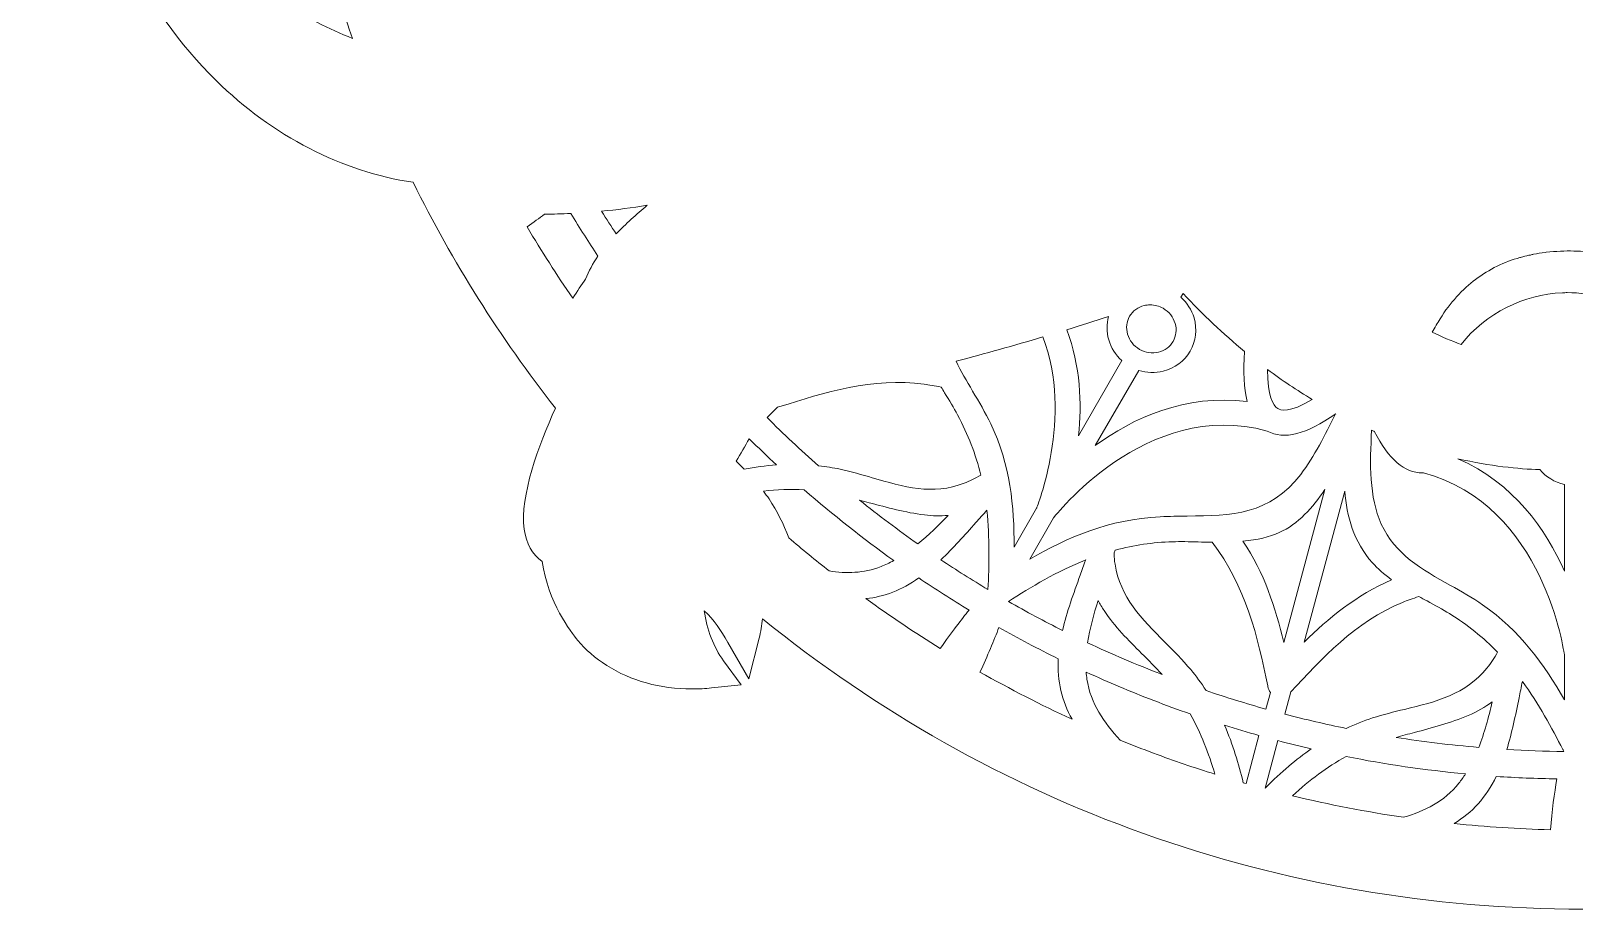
# Model space of a CAD drawing. Header units: millimetres. Extents: x 24 to 1458, y -318 to -24.
# Drawn here: x 1121.7 to 1289.9, y -318 to -222.3 of the extents above; entities that cross this region are included whole.
import ezdxf

# ---------------------------------------------------------------- set-up
doc = ezdxf.new("R2010")
doc.units = ezdxf.units.MM
doc.header["$MEASUREMENT"] = 0
doc.layers.add('Layer 1', color=7, linetype='Continuous')

msp = doc.modelspace()

# ---------------------------------------------------------------- linework, layer by layer
at = {"layer": 'Layer 1', "lineweight": 0}
for points, knots in [([(1450.06, -199.76), (1441.17, -211.04), (1433.61, -218.09), (1426.26, -221.92), (1425.91, -222.11), (1425.56, -222.28), (1425.19, -222.46), (1429.17, -210.97), (1431.65, -198.96), (1432.57, -186.73), (1435.46, -182.67), (1437.59, -178.06), (1438.89, -173.01), (1441.72, -162.01), (1440.25, -150.6), (1438.65, -141.89), (1438.65, -141.89), (1436.43, -129.85), (1436.43, -129.85), (1436.43, -129.85), (1434.96, -142), (1434.96, -142), (1434.18, -148.44), (1433.19, -153.93), (1431.95, -158.7), (1428.16, -126.94), (1414.15, -98.15), (1391.36, -75.36), (1386.45, -70.46), (1381.16, -65.88), (1375.62, -61.75), (1371.84, -54.53), (1366.21, -49.03), (1358.91, -45.38), (1350.46, -41.16), (1343.87, -39.79), (1331.86, -39.76), (1331.86, -39.76), (1331.77, -39.7), (1331.77, -39.7), (1331.77, -39.7), (1331.68, -39.66), (1331.68, -39.66), (1318.5, -35.72), (1304.76, -33.73), (1290.86, -33.73), (1277.04, -33.73), (1263.38, -35.71), (1250.25, -39.61), (1236.73, -39.43), (1229.9, -40.71), (1221.01, -45.1), (1212.74, -49.19), (1206.62, -55.64), (1202.85, -64.26), (1198.46, -67.73), (1194.25, -71.46), (1190.36, -75.36), (1178.25, -87.47), (1168.55, -101.4), (1161.52, -116.77), (1154.72, -131.63), (1150.59, -147.48), (1149.23, -163.89), (1147.17, -157.94), (1145.65, -150.56), (1144.58, -141.42), (1144.58, -141.42), (1143.15, -129.25), (1143.15, -129.25), (1143.15, -129.25), (1140.89, -141.29), (1140.89, -141.29), (1139.25, -149.99), (1137.73, -161.4), (1140.52, -172.41), (1142.16, -178.88), (1145.22, -184.76), (1149.37, -189.42), (1150.46, -200.93), (1152.94, -212.25), (1156.75, -223.1), (1155.46, -222.6), (1154.19, -222.02), (1152.95, -221.37), (1145.62, -217.5), (1138.09, -210.43), (1129.24, -199.11), (1129.24, -199.11), (1121.7, -189.46), (1121.7, -189.46), (1121.7, -189.46), (1126.02, -200.92), (1126.02, -200.92), (1129.15, -209.2), (1133.78, -219.73), (1141.9, -227.7), (1148.04, -233.73), (1155.66, -237.66), (1163.36, -238.78), (1167.64, -247.45), (1172.86, -255.72), (1178.87, -263.39), (1177.03, -267.47), (1174.99, -273), (1175.47, -276.57), (1175.69, -278.15), (1176.34, -279.33), (1177.42, -280.09), (1178.08, -284.55), (1180.56, -287.81), (1181.31, -288.7), (1182.15, -289.71), (1183.21, -290.63), (1184.49, -291.44), (1187.1, -293.11), (1190.3, -293.99), (1193.75, -294), (1194.51, -293.99), (1195.23, -293.96), (1195.89, -293.89), (1195.89, -293.89), (1199.12, -293.55), (1199.12, -293.55), (1199.12, -293.55), (1197.2, -290.94), (1197.2, -290.94), (1196.11, -289.43), (1195.37, -287.52), (1195.1, -285.48), (1196.21, -286.44), (1196.89, -287.61), (1197.65, -288.93), (1197.65, -288.93), (1199.96, -292.91), (1199.96, -292.91), (1199.96, -292.91), (1201.08, -288.45), (1201.08, -288.45), (1201.25, -287.77), (1201.37, -287.07), (1201.45, -286.34), (1213.95, -296.5), (1227.92, -304.37), (1242.97, -309.75), (1258.28, -315.22), (1274.39, -317.99), (1290.86, -317.99), (1322.72, -317.99), (1352.75, -307.74), (1377.75, -288.34), (1377.79, -288.5), (1377.82, -288.66), (1377.86, -288.81), (1377.86, -288.81), (1378.96, -293.27), (1378.96, -293.27), (1378.96, -293.27), (1381.28, -289.3), (1381.28, -289.3), (1382.05, -287.99), (1382.74, -286.82), (1383.86, -285.87), (1383.57, -287.9), (1382.83, -289.81), (1381.73, -291.31), (1381.73, -291.31), (1379.8, -293.92), (1379.8, -293.92), (1379.8, -293.92), (1383.03, -294.27), (1383.03, -294.27), (1383.74, -294.34), (1384.46, -294.38), (1385.21, -294.39), (1388.64, -294.39), (1391.83, -293.51), (1394.44, -291.86), (1395.72, -291.06), (1396.79, -290.14), (1397.63, -289.14), (1398.38, -288.25), (1400.87, -285), (1401.55, -280.54), (1402.64, -279.79), (1403.3, -278.61), (1403.52, -277.03), (1403.95, -273.89), (1402.39, -269.18), (1400.98, -265.72), (1407.77, -257.43), (1413.6, -248.39), (1418.33, -238.84), (1425.13, -237.33), (1431.85, -233.59), (1437.28, -228.3), (1445.43, -220.37), (1450.11, -209.85), (1453.27, -201.58), (1453.27, -201.58), (1457.64, -190.14), (1457.64, -190.14), (1457.64, -190.14), (1450.06, -199.76), (1450.06, -199.76)], [0, 0, 0, 0, 1, 1, 1, 2, 2, 2, 3, 3, 3, 4, 4, 4, 5, 5, 5, 6, 6, 6, 7, 7, 7, 8, 8, 8, 9, 9, 9, 10, 10, 10, 11, 11, 11, 12, 12, 12, 13, 13, 13, 14, 14, 14, 15, 15, 15, 16, 16, 16, 17, 17, 17, 18, 18, 18, 19, 19, 19, 20, 20, 20, 21, 21, 21, 22, 22, 22, 23, 23, 23, 24, 24, 24, 25, 25, 25, 26, 26, 26, 27, 27, 27, 28, 28, 28, 29, 29, 29, 30, 30, 30, 31, 31, 31, 32, 32, 32, 33, 33, 33, 34, 34, 34, 35, 35, 35, 36, 36, 36, 37, 37, 37, 38, 38, 38, 39, 39, 39, 40, 40, 40, 41, 41, 41, 42, 42, 42, 43, 43, 43, 44, 44, 44, 45, 45, 45, 46, 46, 46, 47, 47, 47, 48, 48, 48, 49, 49, 49, 50, 50, 50, 51, 51, 51, 52, 52, 52, 53, 53, 53, 54, 54, 54, 55, 55, 55, 56, 56, 56, 57, 57, 57, 58, 58, 58, 59, 59, 59, 60, 60, 60, 61, 61, 61, 62, 62, 62, 63, 63, 63, 64, 64, 64, 65, 65, 65, 66, 66, 66, 67, 67, 67, 68, 68, 68, 68]), ([(1182.16, -249.33), (1181.72, -249.94), (1181.25, -250.64), (1180.76, -251.42), (1179.02, -248.9), (1177.36, -246.29), (1175.8, -243.65), (1176.5, -243.15), (1177.12, -242.69), (1177.68, -242.27), (1178.64, -242.26), (1179.59, -242.23), (1180.56, -242.18), (1181.53, -243.78), (1182.52, -245.34), (1183.51, -246.82), (1182.95, -247.64), (1182.5, -248.48), (1182.16, -249.33)], [0, 0, 0, 0, 1, 1, 1, 2, 2, 2, 3, 3, 3, 4, 4, 4, 5, 5, 5, 6, 6, 6, 6]), ([(1185.5, -244.41), (1184.96, -243.61), (1184.43, -242.78), (1183.91, -241.94), (1185.56, -241.78), (1187.22, -241.56), (1188.88, -241.29), (1187.7, -242.29), (1186.53, -243.32), (1185.5, -244.41)], [0, 0, 0, 0, 1, 1, 1, 2, 2, 2, 3, 3, 3, 3]), ([(1289.16, -250.81), (1288.99, -250.81), (1288.82, -250.82), (1288.65, -250.82), (1284.38, -250.98), (1280.3, -253.07), (1277.59, -256.45), (1276.54, -256.07), (1275.48, -255.62), (1274.44, -255.13), (1274.71, -254.61), (1275, -254.12), (1275.3, -253.66), (1275.85, -252.77), (1276.46, -251.97), (1277.09, -251.28), (1277.8, -250.5), (1278.47, -249.88), (1279.15, -249.38), (1280.67, -248.25), (1282.31, -247.44), (1284, -246.99), (1284.03, -246.99), (1284.1, -246.96), (1284.16, -246.94), (1284.16, -246.94), (1284.16, -246.95), (1284.16, -246.95), (1284.37, -246.88), (1284.68, -246.81), (1284.99, -246.74), (1284.99, -246.74), (1285.14, -246.71), (1285.14, -246.71), (1285.27, -246.68), (1285.39, -246.66), (1285.5, -246.63), (1285.88, -246.56), (1286.33, -246.49), (1286.77, -246.43), (1286.77, -246.43), (1286.86, -246.41), (1286.86, -246.41), (1287.94, -246.3), (1288.92, -246.25), (1289.86, -246.28), (1291.87, -246.28), (1293.78, -246.54), (1295.52, -247.07), (1296.6, -247.41), (1297.43, -247.73), (1298.13, -248.09), (1298.22, -248.14), (1298.33, -248.19), (1298.35, -248.2), (1298.35, -248.2), (1298.45, -248.25), (1298.45, -248.25), (1298.61, -248.35), (1298.78, -248.44), (1298.82, -248.46), (1298.98, -248.55), (1299.15, -248.64), (1299.35, -248.77), (1299.46, -248.84), (1299.57, -248.91), (1299.74, -249.01), (1299.74, -249.01), (1300.58, -249.58), (1300.58, -249.58), (1302.43, -250.96), (1304.11, -252.8), (1305.5, -254.96), (1304.18, -255.61), (1302.84, -256.16), (1301.51, -256.63), (1300.01, -254.88), (1298.15, -253.64), (1297.11, -253.03), (1294.69, -251.6), (1291.87, -250.81), (1289.16, -250.81)], [0, 0, 0, 0, 1, 1, 1, 2, 2, 2, 3, 3, 3, 4, 4, 4, 5, 5, 5, 6, 6, 6, 7, 7, 7, 8, 8, 8, 9, 9, 9, 10, 10, 10, 11, 11, 11, 12, 12, 12, 13, 13, 13, 14, 14, 14, 15, 15, 15, 16, 16, 16, 17, 17, 17, 18, 18, 18, 19, 19, 19, 20, 20, 20, 21, 21, 21, 22, 22, 22, 23, 23, 23, 24, 24, 24, 25, 25, 25, 26, 26, 26, 27, 27, 27, 27]), ([(1242.46, -259.28), (1243.32, -259.56), (1244.24, -259.59), (1245.13, -259.37), (1246.38, -259.07), (1247.42, -258.29), (1248.05, -257.19), (1248.69, -256.09), (1248.84, -254.81), (1248.48, -253.57), (1248.23, -252.69), (1247.74, -251.92), (1247.06, -251.31), (1247.06, -251.31), (1247.3, -250.9), (1247.3, -250.9), (1249.44, -253.21), (1251.67, -255.31), (1253.99, -257.22), (1253.84, -259.38), (1253.91, -261.24), (1254.27, -262.69), (1247.5, -261.82), (1241.8, -264.49), (1237.72, -267.48), (1237.72, -267.48), (1242.46, -259.28), (1242.46, -259.28)], [0, 0, 0, 0, 1, 1, 1, 2, 2, 2, 3, 3, 3, 4, 4, 4, 5, 5, 5, 6, 6, 6, 7, 7, 7, 8, 8, 8, 9, 9, 9, 9]), ([(1241.46, -253.39), (1241.8, -252.8), (1242.37, -252.38), (1243.05, -252.22), (1243.26, -252.16), (1243.48, -252.14), (1243.7, -252.14), (1244.19, -252.14), (1244.68, -252.27), (1245.12, -252.52), (1245.76, -252.89), (1246.22, -253.47), (1246.42, -254.17), (1246.62, -254.84), (1246.54, -255.53), (1246.2, -256.12), (1245.86, -256.71), (1245.3, -257.13), (1244.62, -257.3), (1243.92, -257.47), (1243.19, -257.36), (1242.54, -256.99), (1242.54, -256.99), (1242.54, -256.99), (1242.54, -256.99), (1241.9, -256.62), (1241.44, -256.04), (1241.24, -255.34), (1241.04, -254.67), (1241.12, -253.98), (1241.46, -253.39)], [0, 0, 0, 0, 1, 1, 1, 2, 2, 2, 3, 3, 3, 4, 4, 4, 5, 5, 5, 6, 6, 6, 7, 7, 7, 8, 8, 8, 9, 9, 9, 10, 10, 10, 10]), ([(1234.61, -254.85), (1236.13, -254.38), (1237.65, -253.9), (1239.16, -253.41), (1238.94, -254.23), (1238.94, -255.1), (1239.18, -255.94), (1239.44, -256.82), (1239.93, -257.59), (1240.61, -258.21), (1240.61, -258.21), (1235.88, -266.4), (1235.88, -266.4), (1236.26, -262.91), (1236.11, -258.83), (1234.61, -254.85)], [0, 0, 0, 0, 1, 1, 1, 2, 2, 2, 3, 3, 3, 4, 4, 4, 5, 5, 5, 5]), ([(1224.35, -261.53), (1223.7, -260.44), (1223.07, -259.37), (1222.54, -258.29), (1225.71, -257.46), (1228.87, -256.57), (1232, -255.64), (1235.37, -264.3), (1231.32, -274.29), (1231.32, -274.29), (1231.32, -274.29), (1228.87, -278.53), (1228.87, -278.53), (1228.89, -274.14), (1228.46, -269.55), (1226.33, -265.12), (1225.74, -263.88), (1225.03, -262.69), (1224.35, -261.53)], [0, 0, 0, 0, 1, 1, 1, 2, 2, 2, 3, 3, 3, 4, 4, 4, 5, 5, 5, 6, 6, 6, 6]), ([(1219.06, -260.78), (1219.61, -260.86), (1220.19, -260.96), (1220.92, -261.11), (1221.04, -261.32), (1221.17, -261.52), (1221.29, -261.72), (1221.8, -262.56), (1222.29, -263.35), (1222.71, -264.14), (1223.86, -266.28), (1224.69, -268.43), (1225.24, -270.69), (1224.62, -271.06), (1224.03, -271.35), (1223.43, -271.58), (1220, -272.91), (1216.8, -271.97), (1213.41, -270.98), (1212.28, -270.65), (1211.11, -270.31), (1209.91, -270.05), (1209.16, -269.89), (1208.39, -269.76), (1207.56, -269.67), (1205.59, -267.94), (1203.7, -266.18), (1201.94, -264.43), (1201.94, -264.43), (1203.07, -263.29), (1203.07, -263.29), (1203.16, -263.28), (1203.25, -263.26), (1203.34, -263.23), (1208.1, -261.73), (1213.49, -260.03), (1219.06, -260.78)], [0, 0, 0, 0, 1, 1, 1, 2, 2, 2, 3, 3, 3, 4, 4, 4, 5, 5, 5, 6, 6, 6, 7, 7, 7, 8, 8, 8, 9, 9, 9, 10, 10, 10, 11, 11, 11, 12, 12, 12, 12]), ([(1261.36, -262.45), (1258.87, -263.97), (1257.89, -263.64), (1257.6, -263.43), (1257.11, -263.1), (1256.48, -262.1), (1256.5, -259.19), (1258.08, -260.37), (1259.7, -261.45), (1261.36, -262.45)], [0, 0, 0, 0, 1, 1, 1, 2, 2, 2, 3, 3, 3, 3]), ([(1233.17, -275.36), (1233.17, -275.36), (1243.21, -262.24), (1256.45, -265.89), (1258.32, -266.88), (1260.7, -266.26), (1263.92, -264.01), (1263.91, -264.02), (1263.91, -264.03), (1263.91, -264.03), (1262.77, -266.31), (1261.59, -268.66), (1260.12, -270.61), (1256.75, -275.05), (1252.57, -275.1), (1247.73, -275.16), (1246.79, -275.17), (1245.8, -275.19), (1244.8, -275.23), (1239.22, -275.49), (1234.65, -277.51), (1230.58, -279.85), (1230.58, -279.85), (1233.17, -275.36), (1233.17, -275.36)], [0, 0, 0, 0, 1, 1, 1, 2, 2, 2, 3, 3, 3, 4, 4, 4, 5, 5, 5, 6, 6, 6, 7, 7, 7, 8, 8, 8, 8]), ([(1199.46, -270.03), (1199.17, -269.74), (1198.87, -269.46), (1198.56, -269.19), (1199.07, -268.35), (1199.54, -267.54), (1200, -266.73), (1200.97, -267.69), (1201.97, -268.65), (1202.98, -269.59), (1201.78, -269.67), (1200.6, -269.83), (1199.46, -270.03)], [0, 0, 0, 0, 1, 1, 1, 2, 2, 2, 3, 3, 3, 4, 4, 4, 4]), ([(1288.85, -295.18), (1286.67, -291.36), (1284, -287.6), (1279.94, -284.83), (1278.81, -284.05), (1277.6, -283.37), (1276.43, -282.71), (1273.32, -280.97), (1270.39, -279.32), (1268.89, -276.03), (1267.56, -273.08), (1267.63, -269.43), (1267.84, -265.8), (1267.94, -265.84), (1268.03, -265.88), (1268.13, -265.92), (1269.72, -269), (1271.42, -270.45), (1273.39, -270.45), (1273.42, -270.45), (1273.45, -270.45), (1273.48, -270.45), (1286.69, -273.93), (1288.85, -290.28), (1288.85, -290.28), (1288.85, -290.28), (1288.85, -295.18), (1288.85, -295.18)], [0, 0, 0, 0, 1, 1, 1, 2, 2, 2, 3, 3, 3, 4, 4, 4, 5, 5, 5, 6, 6, 6, 7, 7, 7, 8, 8, 8, 9, 9, 9, 9]), ([(1288.85, -281.16), (1286.85, -276.61), (1283.33, -271.57), (1277.25, -268.91), (1280.78, -269.72), (1283.83, -270.02), (1286.16, -270.1), (1286.84, -270.89), (1287.77, -271.47), (1288.85, -271.7), (1288.85, -271.7), (1288.85, -281.16), (1288.85, -281.16)], [0, 0, 0, 0, 1, 1, 1, 2, 2, 2, 3, 3, 3, 4, 4, 4, 4]), ([(1208.72, -281.14), (1207.22, -279.97), (1205.75, -278.76), (1204.31, -277.53), (1203.75, -276.02), (1203.03, -274.59), (1202.16, -273.29), (1201.96, -273), (1201.76, -272.72), (1201.55, -272.44), (1203.01, -272.26), (1204.49, -272.19), (1205.99, -272.29), (1209.12, -275.01), (1212.4, -277.6), (1215.75, -280), (1215.28, -280.26), (1214.82, -280.47), (1214.37, -280.65), (1212.44, -281.4), (1210.58, -281.43), (1208.72, -281.14)], [0, 0, 0, 0, 1, 1, 1, 2, 2, 2, 3, 3, 3, 4, 4, 4, 5, 5, 5, 6, 6, 6, 7, 7, 7, 7]), ([(1253.81, -277.9), (1255.41, -277.75), (1256.68, -277.45), (1257.76, -276.96), (1259.82, -276.03), (1261.43, -274.23), (1262.73, -272.28), (1262.73, -272.28), (1258.27, -288.93), (1258.27, -288.93), (1257.37, -285.16), (1256.12, -281.32), (1253.81, -277.9)], [0, 0, 0, 0, 1, 1, 1, 2, 2, 2, 3, 3, 3, 4, 4, 4, 4]), ([(1260.5, -288.88), (1260.5, -288.88), (1264.9, -272.43), (1264.9, -272.43), (1265.12, -275.17), (1265.87, -277.93), (1267.92, -280.24), (1268.49, -280.88), (1269.18, -281.49), (1270.02, -282.09), (1266.17, -283.77), (1263.07, -286.35), (1260.5, -288.88)], [0, 0, 0, 0, 1, 1, 1, 2, 2, 2, 3, 3, 3, 4, 4, 4, 4]), ([(1213.08, -273.7), (1215.02, -274.23), (1217.03, -274.77), (1219.09, -275.03), (1219.96, -275.14), (1220.83, -275.16), (1221.67, -275.09), (1220.67, -276.14), (1219.56, -277.24), (1218.39, -278.2), (1216.23, -276.68), (1214.09, -275.08), (1212.01, -273.41), (1212.37, -273.51), (1212.73, -273.61), (1213.08, -273.7)], [0, 0, 0, 0, 1, 1, 1, 2, 2, 2, 3, 3, 3, 4, 4, 4, 5, 5, 5, 5]), ([(1224.7, -275.87), (1225.09, -275.43), (1225.49, -274.97), (1225.9, -274.53), (1226.22, -277.51), (1226.14, -280.53), (1226.02, -283.15), (1226.02, -283.15), (1226.02, -283.15), (1226.02, -283.16), (1224.28, -282.12), (1222.56, -281.03), (1220.89, -279.92), (1222.22, -278.67), (1223.48, -277.25), (1224.7, -275.87)], [0, 0, 0, 0, 1, 1, 1, 2, 2, 2, 3, 3, 3, 4, 4, 4, 5, 5, 5, 5]), ([(1239.87, -280.39), (1239.81, -280.03), (1239.78, -279.65), (1239.76, -279.26), (1239.8, -279.13), (1239.85, -279), (1239.89, -278.87), (1241.94, -278.32), (1243.99, -278.02), (1246.15, -277.96), (1247, -277.93), (1247.94, -277.95), (1248.93, -277.97), (1249.43, -277.99), (1249.95, -278), (1250.47, -278), (1254.1, -282.77), (1255.45, -288.35), (1256.51, -293.66), (1256.52, -293.68), (1256.52, -293.7), (1256.53, -293.72), (1256.56, -293.96), (1256.65, -294.19), (1256.8, -294.39), (1256.8, -294.39), (1256.32, -296.19), (1256.32, -296.19), (1254.2, -295.6), (1252.01, -294.92), (1249.79, -294.17), (1249.26, -293.34), (1248.72, -292.6), (1248.12, -291.89), (1247.24, -290.83), (1246.26, -289.85), (1245.31, -288.9), (1242.79, -286.37), (1240.41, -283.99), (1239.87, -280.39)], [0, 0, 0, 0, 1, 1, 1, 2, 2, 2, 3, 3, 3, 4, 4, 4, 5, 5, 5, 6, 6, 6, 7, 7, 7, 8, 8, 8, 9, 9, 9, 10, 10, 10, 11, 11, 11, 12, 12, 12, 13, 13, 13, 13]), ([(1236.07, -281.6), (1235.35, -283.58), (1234.61, -285.61), (1234.15, -287.62), (1232.17, -286.63), (1230.19, -285.57), (1228.25, -284.46), (1230.69, -282.9), (1233.56, -281.18), (1236.67, -279.94), (1236.47, -280.5), (1236.27, -281.05), (1236.07, -281.6)], [0, 0, 0, 0, 1, 1, 1, 2, 2, 2, 3, 3, 3, 4, 4, 4, 4]), ([(1212.72, -284.15), (1214.72, -283.95), (1216.6, -283.22), (1218.49, -281.9), (1220.26, -283.1), (1222.09, -284.27), (1223.96, -285.4), (1223.14, -286.4), (1222.1, -287.79), (1220.82, -289.59), (1218.06, -287.88), (1215.36, -286.07), (1212.72, -284.15)], [0, 0, 0, 0, 1, 1, 1, 2, 2, 2, 3, 3, 3, 4, 4, 4, 4]), ([(1280.41, -291.72), (1278.1, -294.59), (1274.86, -295.38), (1271.43, -296.22), (1270.29, -296.5), (1269.1, -296.79), (1267.94, -297.16), (1266.97, -297.47), (1266.01, -297.85), (1265.07, -298.3), (1262.87, -297.85), (1260.63, -297.33), (1258.39, -296.75), (1258.39, -296.75), (1259.04, -294.32), (1259.04, -294.32), (1262.33, -290.72), (1266.07, -286.67), (1271.22, -284.56), (1271.73, -284.35), (1272.3, -284.15), (1272.99, -283.92), (1273.28, -284.08), (1273.58, -284.24), (1273.88, -284.4), (1274.74, -284.87), (1275.55, -285.32), (1276.32, -285.79), (1278.28, -287.01), (1280.01, -288.39), (1281.57, -289.98), (1281.21, -290.63), (1280.83, -291.2), (1280.41, -291.72)], [0, 0, 0, 0, 1, 1, 1, 2, 2, 2, 3, 3, 3, 4, 4, 4, 5, 5, 5, 6, 6, 6, 7, 7, 7, 8, 8, 8, 9, 9, 9, 10, 10, 10, 11, 11, 11, 11]), ([(1238.03, -284.36), (1238.23, -284.73), (1238.44, -285.1), (1238.67, -285.45), (1239.84, -287.21), (1241.33, -288.69), (1242.77, -290.12), (1243.52, -290.87), (1244.28, -291.63), (1245, -292.42), (1242.22, -291.35), (1239.5, -290.19), (1236.88, -288.96), (1237.12, -287.41), (1237.55, -285.86), (1238.03, -284.36)], [0, 0, 0, 0, 1, 1, 1, 2, 2, 2, 3, 3, 3, 4, 4, 4, 5, 5, 5, 5]), ([(1225.15, -292.16), (1225.96, -290.4), (1226.7, -288.68), (1227.21, -287.3), (1229.31, -288.48), (1231.48, -289.62), (1233.69, -290.71), (1233.56, -293.14), (1234.06, -295.31), (1235.2, -297.3), (1231.78, -295.73), (1228.43, -294.01), (1225.15, -292.16)], [0, 0, 0, 0, 1, 1, 1, 2, 2, 2, 3, 3, 3, 4, 4, 4, 4]), ([(1244.06, -300.99), (1242.84, -300.54), (1241.63, -300.06), (1240.43, -299.57), (1238.66, -297.65), (1237.21, -295.63), (1236.81, -292.92), (1236.77, -292.67), (1236.74, -292.42), (1236.73, -292.15), (1238.02, -292.74), (1239.2, -293.26), (1240.3, -293.73), (1242.77, -294.78), (1245.38, -295.78), (1248.07, -296.72), (1249.24, -298.81), (1250.09, -301.05), (1250.76, -303.28), (1248.51, -302.58), (1246.27, -301.82), (1244.06, -300.99)], [0, 0, 0, 0, 1, 1, 1, 2, 2, 2, 3, 3, 3, 4, 4, 4, 5, 5, 5, 6, 6, 6, 7, 7, 7, 7]), ([(1282.57, -300.59), (1283.13, -298.78), (1283.52, -296.84), (1283.91, -294.96), (1284.03, -294.38), (1284.15, -293.78), (1284.27, -293.19), (1286.04, -295.61), (1287.49, -298.27), (1288.68, -300.59), (1288.7, -300.62), (1288.71, -300.64), (1288.72, -300.66), (1288.74, -300.72), (1288.77, -300.77), (1288.79, -300.81), (1286.72, -300.79), (1284.63, -300.71), (1282.57, -300.59)], [0, 0, 0, 0, 1, 1, 1, 2, 2, 2, 3, 3, 3, 4, 4, 4, 5, 5, 5, 6, 6, 6, 6]), ([(1280.99, -295.39), (1280.58, -297.12), (1280.13, -298.8), (1279.51, -300.37), (1276.47, -300.11), (1273.45, -299.74), (1270.5, -299.28), (1271.17, -299.09), (1271.84, -298.91), (1272.51, -298.74), (1274.45, -298.22), (1276.46, -297.69), (1278.37, -296.89), (1279.34, -296.48), (1280.21, -295.98), (1280.99, -295.39)], [0, 0, 0, 0, 1, 1, 1, 2, 2, 2, 3, 3, 3, 4, 4, 4, 5, 5, 5, 5]), ([(1254.15, -304.3), (1254.05, -304.27), (1253.95, -304.24), (1253.85, -304.21), (1253.35, -302.18), (1252.71, -300.03), (1251.81, -297.95), (1253.08, -298.35), (1254.33, -298.73), (1255.55, -299.07), (1255.55, -299.07), (1254.15, -304.3), (1254.15, -304.3)], [0, 0, 0, 0, 1, 1, 1, 2, 2, 2, 3, 3, 3, 4, 4, 4, 4]), ([(1257.62, -299.63), (1258.84, -299.95), (1260.06, -300.25), (1261.26, -300.53), (1259.64, -301.66), (1258.02, -303.03), (1256.23, -304.79), (1256.23, -304.79), (1257.62, -299.63), (1257.62, -299.63)], [0, 0, 0, 0, 1, 1, 1, 2, 2, 2, 3, 3, 3, 3]), ([(1271.32, -307.98), (1267.25, -307.38), (1263.22, -306.6), (1259.23, -305.64), (1261.06, -303.94), (1262.92, -302.5), (1265.07, -301.36), (1269.3, -302.2), (1273.67, -302.84), (1278.07, -303.25), (1277.84, -303.61), (1277.6, -303.95), (1277.35, -304.26), (1275.72, -306.29), (1273.62, -307.28), (1271.32, -307.98)], [0, 0, 0, 0, 1, 1, 1, 2, 2, 2, 3, 3, 3, 4, 4, 4, 5, 5, 5, 5]), ([(1287.32, -309.34), (1283.8, -309.25), (1280.3, -309.02), (1276.82, -308.66), (1278.8, -307.49), (1280.32, -305.8), (1281.43, -303.53), (1283.57, -303.67), (1285.79, -303.76), (1288.04, -303.8), (1287.75, -305.35), (1287.51, -307.29), (1287.32, -309.34)], [0, 0, 0, 0, 1, 1, 1, 2, 2, 2, 3, 3, 3, 4, 4, 4, 4])]:
    msp.add_open_spline(points, degree=3, knots=knots, dxfattribs=at)

doc.saveas('drawing.dxf')
